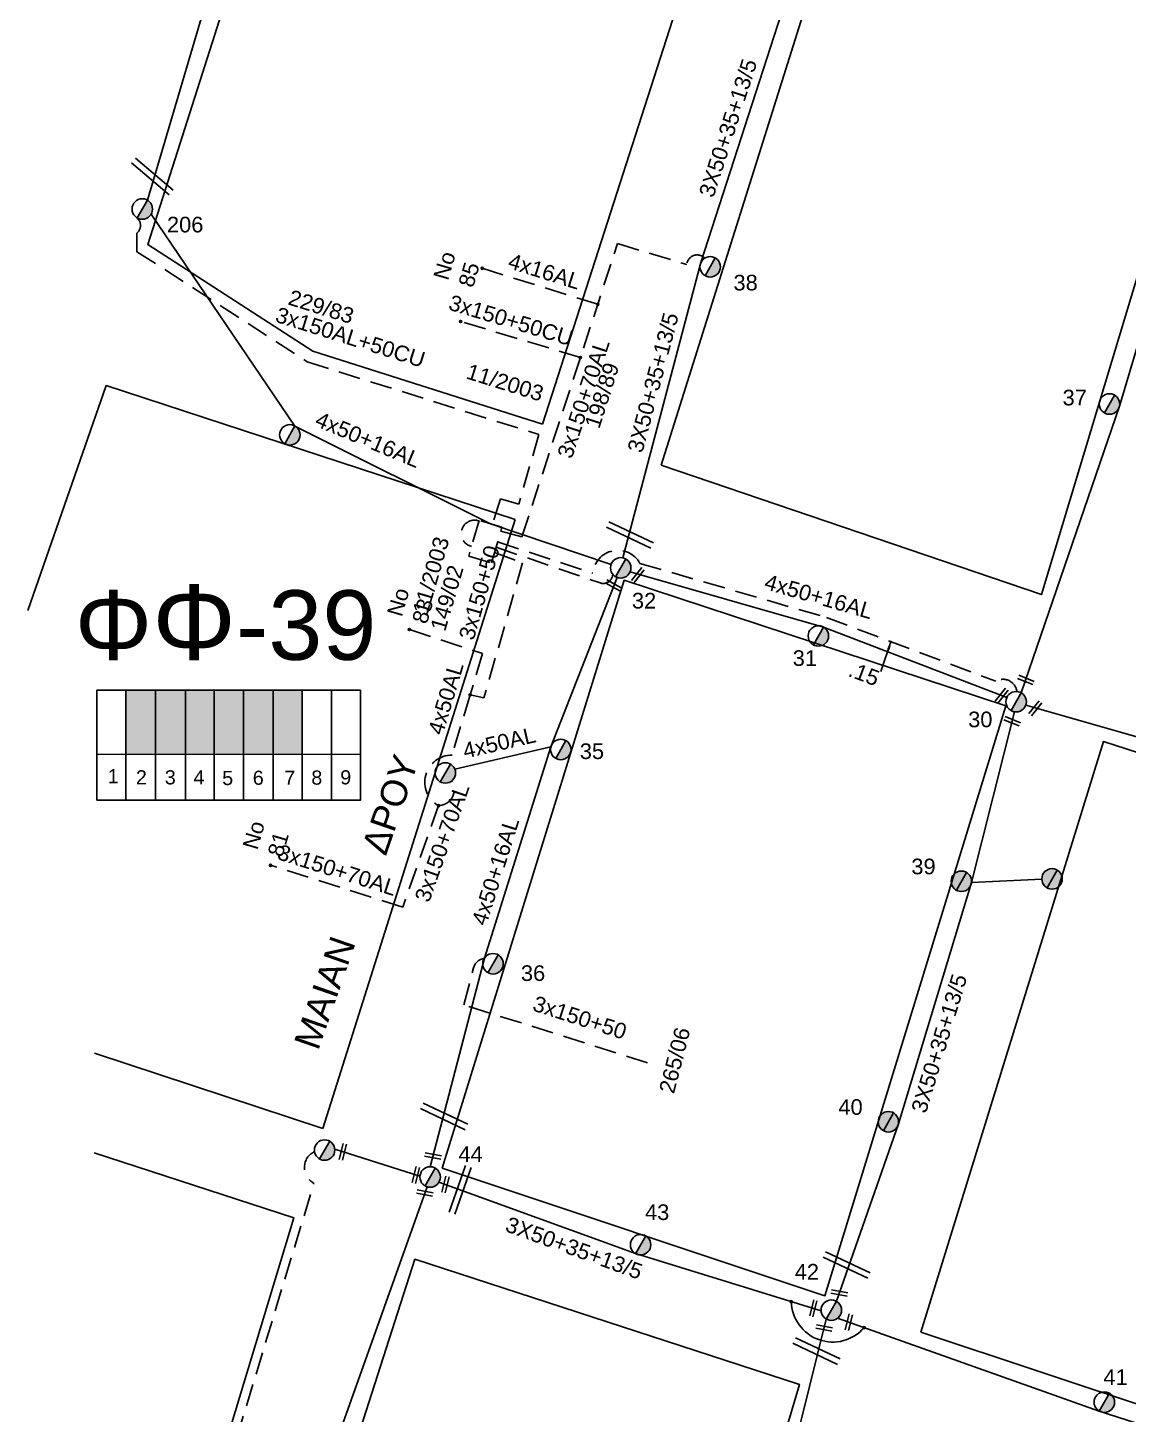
# Model space of a CAD drawing. Header units: millimetres. Extents: x 1421 to 7616, y 908 to 2861.
# Drawn here: x 5489.4 to 5616.1, y 2053.9 to 2213.6 of the extents above; entities that cross this region are included whole.
import ezdxf
from ezdxf.enums import TextEntityAlignment as Align

# ---------------------------------------------------------------- set-up
doc = ezdxf.new("R2010")
doc.units = ezdxf.units.MM
doc.linetypes.add('DASHED', pattern=[19.05, 12.7, -6.35])
for name, color, linetype, lineweight in [('2x16', 7, 'Continuous', 30), ('3x150+50', 7, 'Continuous', 30), ('3X50+35+13_5', 7, 'Continuous', 30), ('Άγνωστα', 7, 'Continuous', 30), ('Γυμνά εναέρια ΧΤ (3Φ) 4x50AL', 7, 'Continuous', 30), ('Γυμνά εναέρια ΧΤ και ΦΟΠ (3Φ)   4x50+16AL', 7, 'Continuous', 30), ('Καλώδια ΧΤ   3x150+50CU', 7, 'DASHED', 30), ('Καλώδια ΧΤ   3x150+70AL', 7, 'DASHED', 30), ('Καλώδια ΧΤ   3x150AL+50CU', 7, 'DASHED', 30), ('Συνεστραμμένα ΧΤ   4x120+25 AL', 7, 'SYN_LINE', 30), ('Υπόγεια Καλώδια Δικτύου ΧΤ   .15', 7, 'DASHED', 30), ('Υπόγεια καλώδια Παροχών ΧΤ   4x16AL', 7, 'DASHED', 30), ('Υπόγεια καλώδια Παροχών ΧΤ   4x50AL', 7, 'DASHED', 30)]:
    doc.layers.add(name, color=color, linetype=linetype, lineweight=lineweight)
for name, color, linetype in [('Pillar OTE', 7, 'Continuous'), ('TEXT ΚΑΛΩΔΙΩΝ', 7, 'Continuous'), ('ΑΓΝΩΣΤΟ ΕΝΑΕΡΙΟ ΚΑΛΩΔΙΟ', 7, 'Continuous'), ('ΑΓΝΩΣΤΟ ΥΠΟΓΕΙΟ ΚΑΛΩΔΙΟ', 7, 'DASHED'), ('Επιγραφές - Σχήματα', 7, 'Continuous'), ('Μηχανική τομή', 7, 'Continuous'), ('Στύλος Ξύλινος', 7, 'Continuous'), ('Στύλος Ξύλινος @ 1', 7, 'Continuous'), ('Στύλος ΦΜ', 7, 'Continuous'), ('Στύλος ΦΜ @ 1', 7, 'Continuous'), ('Συνδέσεις', 7, 'Continuous'), ('Τομή', 7, 'Continuous'), ('Υποσταθμοί', 7, 'Continuous'), ('Υπόβαθρο ΔΕΗ', 7, 'Continuous')]:
    doc.layers.add(name, color=color, linetype=linetype)
doc.styles.add('arial', font='ARIAL.TTF')
doc.styles.get("Standard").update_dxf_attribs({"font": 'ARIAL.TTF', "height": 1.8})
doc.linetypes.add('SYN_LINE', pattern='A,0.5,-0.0001,["/\\/\\/\\/",Standard,S=0.1,R=0,X=0,Y=-0.05],-0.25', length=0.7501)
doc.dimstyles.new('ISO-25', dxfattribs={"dimtxt": 2.5, "dimasz": 2.5, "dimexe": 1.25, "dimexo": 0.625, "dimtad": 1, "dimtxsty": 'Standard', "dimcen": 2.5, "dimadec": 0, "dimazin": 0, "dimtfac": 1, "dimtmove": 0, "dimatfit": 3, "dimfxl": 1, "dimarcsym": 0})

# ---------------------------------------------------------------- blocks, each defined once
blk = doc.blocks.new('ΥΠΑΡΧΩΝ ΤΣΙΜΕΝΤΕΝΙΟΣ ΣΤΥΛΟΣ')
at = {"layer": 'Στύλος ΦΜ'}
blk.add_hatch(color=7, dxfattribs=at).paths.add_polyline_path([(-1.29, -2.28, 0.574793), (2.62, 0, 0.268822), (1.3, 2.27)])
at = {"layer": 'Στύλος ΦΜ', "color": 7}
blk.add_line((-1.29, -2.28), (1.3, 2.27), dxfattribs=at)
blk.add_circle((0, 0), 2.62, dxfattribs=at)
at = {"layer": 'Στύλος ΦΜ', "flags": 4}
for tag, p in [('ΑΡΙΘΜΟΣ', (-4.68, 8.05)), ('ΤΥΠΟΣ', (-4.91, 3.03))]:
    blk.add_attdef(tag, p, '', height=4, dxfattribs=at)
blk = doc.blocks.new('ΥΠΑΡΧΩΝ ΞΥΛΙΝΟΣ ΣΤΥΛΟΣ')
at = {"layer": 'Στύλος Ξύλινος'}
h = blk.add_hatch(color=7, dxfattribs=at)
h.paths.add_polyline_path([(-2.62, 0, 0.270008), (-1.29, -2.28), (1.3, 2.27, 0.576266)])
h.paths.add_polyline_path([(-1.29, -2.28, 0.574793), (2.62, 0, 0.268822), (1.3, 2.27)])
at = {"layer": 'Στύλος Ξύλινος', "color": 7}
blk.add_line((-1.29, -2.28), (1.3, 2.27), dxfattribs=at)
blk.add_circle((0, 0), 2.62, dxfattribs=at)
at = {"layer": 'Στύλος Ξύλινος', "color": 1, "flags": 4}
for tag, p in [('ΑΡΙΘΜΟΣ', (-4.91, 8.6)), ('ΤΥΠΟΣ', (-4.85, 3.39))]:
    blk.add_attdef(tag, p, '', height=4, dxfattribs=at)
blk = doc.blocks.new('ΤΟΜΗ')
at = {"layer": 'Τομή', "ltscale": 40}
for p, q in [((11.33, -0.65), (-11.4, -0.65)), ((11.33, -3.42), (-11.4, -3.42))]:
    blk.add_line(p, q, dxfattribs=at)
blk = doc.blocks.new('_ΣΥΝΔΕΣΗ')
at = {"layer": 'Συνδέσεις', "linetype": 'SYN_LINE', "ltscale": 40}
blk.add_hatch(color=256, dxfattribs=at).paths.add_polyline_path([(0.5, -0.01, 1), (-0.5, -0.01, 1)])
at = {"layer": 'Συνδέσεις'}
blk.add_circle((0, -0.01), 0.5, dxfattribs=at)
blk = doc.blocks.new('ΜΗΧΑΝΙΚΗ ΤΟΜΗ')
at = {"layer": 'Μηχανική τομή', "ltscale": 40}
for p, q in [((-3.79, 1.21), (3.79, 1.21)), ((3.79, -0.34), (-3.79, -0.34))]:
    blk.add_line(p, q, dxfattribs=at)

msp = doc.modelspace()

# ---------------------------------------------------------------- hatches: boundary and pattern name
at = {"layer": 'Καλώδια ΧΤ   3x150AL+50CU', "linetype": 'DASHED', "lineweight": -3, "ltscale": 0.2}
h = msp.add_hatch(color=133, dxfattribs=at)
h.dxf.hatch_style = 1
h.paths.add_polyline_path([(5504.16, 2137.28), (5500.72, 2137.28), (5500.72, 2129.92), (5504.16, 2129.92)])
h = msp.add_hatch(color=2, dxfattribs=at)
h.dxf.hatch_style = 1
h.paths.add_polyline_path([(5504.16, 2129.92), (5507.6, 2129.92), (5507.6, 2137.28), (5504.16, 2137.28)])
h = msp.add_hatch(color=27, dxfattribs=at)
h.dxf.hatch_style = 1
h.paths.add_polyline_path([(5510.9, 2137.28), (5507.6, 2137.28), (5507.6, 2129.92), (5510.9, 2129.91)])
h = msp.add_hatch(color=1, dxfattribs=at)
h.dxf.hatch_style = 1
h.paths.add_polyline_path([(5510.9, 2129.91), (5514.28, 2129.91), (5514.29, 2137.28), (5510.9, 2137.28)])
h = msp.add_hatch(color=5, dxfattribs=at)
h.dxf.hatch_style = 1
h.paths.add_polyline_path([(5514.28, 2129.91), (5517.68, 2129.91), (5517.68, 2137.28), (5514.29, 2137.28)])
h = msp.add_hatch(color=6, dxfattribs=at)
h.dxf.hatch_style = 1
h.paths.add_polyline_path([(5521.02, 2129.9), (5521.02, 2137.28), (5517.68, 2137.28), (5517.68, 2129.91)])

# ---------------------------------------------------------------- linework, layer by layer
at = {"layer": '2x16', "color": 2, "lineweight": -3, "ltscale": 0.1}
msp.add_lwpolyline([(5598.09, 2115.15), (5606.18, 2115.54)], dxfattribs=at)
at = {"layer": '3x150+50', "color": 133, "linetype": 'DASHED', "lineweight": -3, "ltscale": 0.2}
msp.add_lwpolyline([(5543.17, 2153.13), (5546.4, 2151.95), (5541.96, 2136.39), (5540.36, 2136.74)], dxfattribs=at)
at = {"layer": '3x150+50', "color": 27, "linetype": 'DASHED', "lineweight": -3, "ltscale": 0.2}
msp.add_lwpolyline([(5560.79, 2094.37), (5539.63, 2101.07), (5540.76, 2105.32, -0.300174), (5542, 2106.42, -2.200089)], format="xyb", dxfattribs=at)
at = {"layer": '3X50+35+13_5', "color": 1, "lineweight": -3, "ltscale": 0.1}
msp.add_lwpolyline([(5582.25, 2230.11), (5576.64, 2216.54), (5566.94, 2186.54), (5557.95, 2152.52)], dxfattribs=at)
at = {"layer": '3X50+35+13_5', "color": 2, "lineweight": -3, "ltscale": 0.1}
for points in [[(5627.41, 2215.04), (5622.49, 2194.68), (5615.12, 2169.97), (5603.8, 2136.98)], [(5603.04, 2134.79), (5598.09, 2115.15), (5589.68, 2087.36), (5582.54, 2066.93)]]:
    msp.add_lwpolyline(points, dxfattribs=at)
at = {"layer": '3X50+35+13_5', "color": 173, "lineweight": -3, "ltscale": 0.1}
msp.add_lwpolyline([(5536.77, 2080.64), (5559.4, 2072.42), (5580.78, 2065.83)], dxfattribs=at)
at = {"layer": 'Pillar OTE', "lineweight": -3, "ltscale": 40}
for points in [[(5497.39, 2124.64), (5497.39, 2137.28), (5527.73, 2137.28), (5527.73, 2124.61), (5497.39, 2124.64)], [(5500.72, 2124.64), (5500.72, 2137.28)], [(5504.16, 2124.64), (5504.16, 2137.28)], [(5507.6, 2124.63), (5507.6, 2137.28)], [(5510.9, 2124.63), (5510.9, 2137.28)], [(5514.28, 2124.63), (5514.29, 2137.28)], [(5517.68, 2124.62), (5517.68, 2137.28)], [(5521.02, 2124.62), (5521.02, 2137.28)], [(5524.41, 2124.62), (5524.41, 2137.28)], [(5497.39, 2129.93), (5527.73, 2129.9)]]:
    msp.add_lwpolyline(points, dxfattribs=at)
at = {"layer": 'ΑΓΝΩΣΤΟ ΕΝΑΕΡΙΟ ΚΑΛΩΔΙΟ', "color": 173, "linetype": 'SYN_LINE', "lineweight": -3, "ltscale": 13}
msp.add_lwpolyline([(5524.78, 2084.44), (5534.59, 2081.32)], dxfattribs=at)
at = {"layer": 'ΑΓΝΩΣΤΟ ΕΝΑΕΡΙΟ ΚΑΛΩΔΙΟ', "color": 1, "lineweight": -3, "ltscale": 0.1}
msp.add_lwpolyline([(5581.37, 2064.88), (5573.71, 2034.02), (5564.85, 2005.79)], dxfattribs=at)
at = {"layer": 'ΑΓΝΩΣΤΟ ΕΝΑΕΡΙΟ ΚΑΛΩΔΙΟ', "color": 173, "lineweight": -3, "ltscale": 0.1}
msp.add_lwpolyline([(5582.67, 2064.98), (5612.8, 2054.3), (5633.09, 2047.77)], dxfattribs=at)
at = {"layer": 'ΑΓΝΩΣΤΟ ΥΠΟΓΕΙΟ ΚΑΛΩΔΙΟ', "color": 27, "lineweight": -3, "ltscale": 0.2}
msp.add_lwpolyline([(5543.35, 2153.74), (5555.34, 2149.63, 0.506177), (5556.78, 2150.64)], format="xyb", dxfattribs=at)
at = {"layer": 'Γυμνά εναέρια ΧΤ (3Φ) 4x50AL', "color": 62, "lineweight": -3, "ltscale": 0.1}
msp.add_lwpolyline([(5503.21, 2193.7), (5512.08, 2223.75), (5525.33, 2261.75), (5530.11, 2312.49), (5534.36, 2352.06)], dxfattribs=at)
at = {"layer": 'Γυμνά εναέρια ΧΤ (3Φ) 4x50AL', "color": 27, "lineweight": -3, "ltscale": 0.1}
msp.add_lwpolyline([(5549.67, 2130.78), (5538.6, 2128.2)], dxfattribs=at)
at = {"layer": 'Γυμνά εναέρια ΧΤ και ΦΟΠ (3Φ)   4x50+16AL', "color": 5, "lineweight": -3, "ltscale": 0.1}
for points in [[(5503.65, 2192.1), (5520.19, 2167.7), (5542.72, 2156.43), (5556.59, 2151.75)], [(5558.79, 2150.91), (5581.04, 2144.55), (5602.15, 2136.46)], [(5604.33, 2135.57), (5636.73, 2126.33), (5655.55, 2118.49)]]:
    msp.add_lwpolyline(points, dxfattribs=at)
at = {"layer": 'Γυμνά εναέρια ΧΤ και ΦΟΠ (3Φ)   4x50+16AL', "color": 27, "lineweight": -3, "ltscale": 0.1}
msp.add_lwpolyline([(5557.29, 2150.27), (5549.67, 2130.78), (5542, 2106.42), (5535.76, 2082.42)], dxfattribs=at)
at = {"layer": 'Καλώδια ΧΤ   3x150+50CU', "color": 1, "lineweight": -3, "ltscale": 0.2}
msp.add_lwpolyline([(5553.06, 2175.59), (5539.27, 2179.74)], dxfattribs=at)
at = {"layer": 'Καλώδια ΧΤ   3x150+50CU', "color": 5, "lineweight": -3, "ltscale": 0.2}
msp.add_arc((5540.87, 2155.33), 1.53, 69.8915, 257.3572, dxfattribs=at)
at = {"layer": 'Καλώδια ΧΤ   3x150+70AL', "color": 1, "lineweight": -3, "ltscale": 0.2}
msp.add_lwpolyline([(5543.89, 2155.58), (5546.32, 2154.93), (5557.34, 2188.7), (5565.32, 2186.28, -0.656358), (5567.37, 2187.03)], format="xyb", dxfattribs=at)
at = {"layer": 'Καλώδια ΧΤ   3x150+70AL', "color": 133, "lineweight": -3, "ltscale": 0.2}
msp.add_lwpolyline([(5536.72, 2124), (5532.62, 2112.29), (5517.38, 2117.13)], dxfattribs=at)
at = {"layer": 'Καλώδια ΧΤ   3x150+70AL', "color": 173, "lineweight": -3, "ltscale": 0.2}
msp.add_lwpolyline([(5512.94, 2042.38), (5512.94, 2042.38), (5511.29, 2043.97), (5522.38, 2080.54, -0.618366), (5522.45, 2084.17, 4.574141)], format="xyb", dxfattribs=at)
at = {"layer": 'Καλώδια ΧΤ   3x150+70AL', "color": 133, "lineweight": -3, "ltscale": 0.2}
msp.add_arc((5536.7, 2125.84), 1.84, 270.6395, 32.8228, dxfattribs=at)
at = {"layer": 'Καλώδια ΧΤ   3x150AL+50CU', "color": 6, "lineweight": -3, "ltscale": 0.2}
msp.add_lwpolyline([(5502.04, 2191.65, -0.453572), (5502.01, 2189.92), (5502.01, 2187.77), (5521.62, 2175.08), (5548.26, 2166.72), (5545.98, 2158.7), (5543.88, 2159.32), (5542.92, 2156.37)], format="xyb", dxfattribs=at)
at = {"layer": 'Συνεστραμμένα ΧΤ   4x120+25 AL', "color": 62, "lineweight": -3, "ltscale": 15}
msp.add_lwpolyline([(5535.42, 2080.12), (5524.34, 2048.99), (5517.07, 2022.16)], dxfattribs=at)
at = {"layer": 'Υποσταθμοί', "color": 7, "linetype": 'DASHED', "lineweight": -3, "ltscale": 0.2}
msp.add_lwpolyline([(5544.03, 2156.05), (5541.41, 2156.82), (5540.2, 2152.72), (5542.82, 2151.95)], close=True, dxfattribs=at)
at = {"layer": 'Υπόβαθρο ΔΕΗ', "lineweight": -3, "ltscale": 0.1}
for points in [[(5548.68, 2167.9), (5522.25, 2176.32), (5503.25, 2188.58), (5522.92, 2250.21), (5570.1, 2234.49)], [(5562.35, 2163.18), (5606.15, 2148.29), (5626.44, 2215.65), (5583.43, 2230.16)], [(5537.13, 2082.25), (5581.2, 2067.55), (5602.03, 2135.48), (5558.1, 2149.95)], [(5592.24, 2063.39), (5613.28, 2131.37), (5654.64, 2117.99), (5633.22, 2049.77)], [(5563.1, 2006.23), (5517.84, 2021.45), (5534, 2071.77), (5578.28, 2057.36)]]:
    msp.add_lwpolyline(points, close=True, dxfattribs=at)
for points in [[(5489.43, 2146.46), (5498.47, 2172.36), (5545.56, 2156.92)], [(5523.42, 2086.83), (5545.56, 2156.92)], [(5497.13, 2095.5), (5523.42, 2086.83)], [(5497.09, 2084.02), (5520.06, 2076.54), (5504.67, 2025.64)]]:
    msp.add_lwpolyline(points, dxfattribs=at)
at = {"layer": 'Υπόβαθρο ΔΕΗ', "lineweight": -3}
msp.add_arc((5582.11, 2067.01), 4.77, 181.3354, 319.343, dxfattribs=at)
at = {"layer": 'Υπόγεια Καλώδια Δικτύου ΧΤ   .15', "color": 2, "lineweight": -3, "ltscale": 0.2}
msp.add_lwpolyline([(5543.53, 2154.36), (5554.48, 2150.76, -0.736286), (5559.92, 2151.89), (5581.39, 2145.66), (5600.87, 2138.31, -0.542792), (5603.31, 2137.13)], format="xyb", dxfattribs=at)
at = {"layer": 'Υπόγεια καλώδια Παροχών ΧΤ   4x16AL', "color": 1, "lineweight": -3, "ltscale": 0.2}
msp.add_lwpolyline([(5555.06, 2181.72), (5541.75, 2185.86)], dxfattribs=at)
at = {"layer": 'Υπόγεια καλώδια Παροχών ΧΤ   4x50AL', "color": 133, "lineweight": -3, "ltscale": 0.2}
msp.add_lwpolyline([(5533.37, 2144.27), (5541.8, 2141.5), (5540.36, 2136.74)], dxfattribs=at)
msp.add_lwpolyline([(5540.36, 2136.74), (5538.28, 2129.8, 0.77667), (5536.72, 2124)], format="xyb", dxfattribs=at)

# ---------------------------------------------------------------- block references
at = {"layer": 'Μηχανική τομή', "lineweight": -3}
for p, xscale, yscale, zscale, rotation in [((5559.59, 2150.6), 0.2499999999999674, 0.2499999999999674, 0.2499999999999674, 231.4920312964588), ((5556.9, 2149.44), 0.2499999999999674, 0.2499999999999674, 0.2499999999999674, 151.0949769889577), ((5601.48, 2136.72), 0.2499999999999674, 0.2499999999999674, 0.2499999999999674, 231.4920312964588), ((5604.37, 2138.57), 0.2499999999999674, 0.2499999999999674, 0.2499999999999674, 158.2749435541523), ((5605.34, 2135.28), 0.2499999999999674, 0.2499999999999674, 0.2499999999999674, 231.4920312964588), ((5602.81, 2133.81), 0.2499999999999674, 0.2499999999999674, 0.2499999999999674, 158.2749435541523), ((5525.81, 2084.11), 0.2499999999999677, 0.2499999999999677, 0.2499999999999677, 75.95120821938053), ((5536.07, 2083.56), 0.2499999999999677, 0.2499999999999677, 0.2499999999999677, 349.4250289232527), ((5534.22, 2081.44), 0.2499999999999677, 0.2499999999999677, 0.2499999999999677, 75.95120821938053), ((5537.63, 2080.35), 0.2499999999999677, 0.2499999999999677, 0.2499999999999677, 75.95120821938053), ((5535.13, 2079.29), 0.2499999999999677, 0.2499999999999677, 0.2499999999999677, 349.4250289232527), ((5582.85, 2067.79), 0.2499999999999677, 0.2499999999999677, 0.2499999999999677, 349.4250289232527), ((5579.98, 2066.1), 0.2499999999999677, 0.2499999999999677, 0.2499999999999677, 75.95120821938053), ((5581.1, 2063.74), 0.2499999999999677, 0.2499999999999677, 0.2499999999999677, 349.4250289232527), ((5584.06, 2064.49), 0.2499999999999677, 0.2499999999999677, 0.2499999999999677, 75.95120821938053)]:
    msp.add_blockref('ΜΗΧΑΝΙΚΗ ΤΟΜΗ', p, dxfattribs=dict(at, xscale=xscale, yscale=yscale, zscale=zscale, rotation=rotation))
at = {"layer": 'Στύλος Ξύλινος @ 1', "lineweight": -3, "ltscale": 40}
ref = msp.add_blockref('ΥΠΑΡΧΩΝ ΞΥΛΙΝΟΣ ΣΤΥΛΟΣ', (5596.92, 2115.29), dxfattribs=dict(at, xscale=0.4499999999998181, yscale=0.4499999999998181, zscale=0.4499999999998181))
ref.add_attrib('ΤΥΠΟΣ', '39', (5591.16, 2116.09), dxfattribs={"layer": 'Στύλος Ξύλινος', "height": 1.8, "flags": 4})
at = {"layer": 'Στύλος Ξύλινος @ 1', "lineweight": -3, "ltscale": 40, "xscale": 0.4499999999998181, "yscale": 0.4499999999998181, "zscale": 0.4499999999998181}
msp.add_blockref('ΥΠΑΡΧΩΝ ΞΥΛΙΝΟΣ ΣΤΥΛΟΣ', (5607.36, 2115.56), dxfattribs=at)
at = {"layer": 'Στύλος Ξύλινος @ 1', "lineweight": -3, "ltscale": 40}
ref = msp.add_blockref('ΥΠΑΡΧΩΝ ΞΥΛΙΝΟΣ ΣΤΥΛΟΣ', (5588.52, 2087.6), dxfattribs=dict(at, xscale=0.4499999999998181, yscale=0.4499999999998181, zscale=0.4499999999998181))
ref.add_attrib('ΤΥΠΟΣ', '40', (5582.76, 2088.4), dxfattribs={"layer": 'Στύλος Ξύλινος', "height": 1.8, "flags": 4})
at = {"layer": 'Στύλος ΦΜ @ 1', "lineweight": -3, "ltscale": 40}
ref = msp.add_blockref('ΥΠΑΡΧΩΝ ΤΣΙΜΕΝΤΕΝΙΟΣ ΣΤΥΛΟΣ', (5502.62, 2192.68), dxfattribs=dict(at, xscale=0.4499999999998181, yscale=0.4499999999998181, zscale=0.4499999999998181))
ref.add_attrib('ΤΥΠΟΣ', '206', (5505.46, 2189.99), dxfattribs={"layer": 'Στύλος ΦΜ', "height": 1.8, "flags": 4})
ref = msp.add_blockref('ΥΠΑΡΧΩΝ ΤΣΙΜΕΝΤΕΝΙΟΣ ΣΤΥΛΟΣ', (5568, 2186.03), dxfattribs=dict(at, xscale=0.4499999999998181, yscale=0.4499999999998181, zscale=0.4499999999998181))
ref.add_attrib('ΤΥΠΟΣ', '38', (5570.68, 2183.31), dxfattribs={"layer": 'Στύλος ΦΜ', "height": 1.8, "flags": 4})
ref = msp.add_blockref('ΥΠΑΡΧΩΝ ΤΣΙΜΕΝΤΕΝΙΟΣ ΣΤΥΛΟΣ', (5613.97, 2170.23), dxfattribs=dict(at, xscale=0.4499999999998181, yscale=0.4499999999998181, zscale=0.4499999999998181))
ref.add_attrib('ΤΥΠΟΣ', '37', (5608.57, 2170.07), dxfattribs={"layer": 'Στύλος ΦΜ', "height": 1.8, "flags": 4})
at = {"layer": 'Στύλος ΦΜ @ 1', "lineweight": -3, "ltscale": 40, "xscale": 0.4499999999998181, "yscale": 0.4499999999998181, "zscale": 0.4499999999998181}
for p in [(5519.61, 2166.68), (5537.51, 2127.76), (5523.61, 2084.34)]:
    msp.add_blockref('ΥΠΑΡΧΩΝ ΤΣΙΜΕΝΤΕΝΙΟΣ ΣΤΥΛΟΣ', p, dxfattribs=at)
at = {"layer": 'Στύλος ΦΜ @ 1', "lineweight": -3, "ltscale": 40}
ref = msp.add_blockref('ΥΠΑΡΧΩΝ ΤΣΙΜΕΝΤΕΝΙΟΣ ΣΤΥΛΟΣ', (5557.7, 2151.37), dxfattribs=dict(at, xscale=0.4499999999998181, yscale=0.4499999999998181, zscale=0.4499999999998181))
ref.add_attrib('ΤΥΠΟΣ', '32', (5558.99, 2146.69), dxfattribs={"layer": 'Στύλος ΦΜ', "height": 1.8, "flags": 4})
ref = msp.add_blockref('ΥΠΑΡΧΩΝ ΤΣΙΜΕΝΤΕΝΙΟΣ ΣΤΥΛΟΣ', (5580.46, 2143.53), dxfattribs=dict(at, xscale=0.4499999999998181, yscale=0.4499999999998181, zscale=0.4499999999998181))
ref.add_attrib('ΤΥΠΟΣ', '31', (5577.5, 2140.08), dxfattribs={"layer": 'Στύλος ΦΜ', "height": 1.8, "flags": 4})
ref = msp.add_blockref('ΥΠΑΡΧΩΝ ΤΣΙΜΕΝΤΕΝΙΟΣ ΣΤΥΛΟΣ', (5603.22, 2135.96), dxfattribs=dict(at, xscale=0.4499999999998181, yscale=0.4499999999998181, zscale=0.4499999999998181))
ref.add_attrib('ΤΥΠΟΣ', '30', (5597.7, 2133.02), dxfattribs={"layer": 'Στύλος ΦΜ', "height": 1.8, "flags": 4})
ref = msp.add_blockref('ΥΠΑΡΧΩΝ ΤΣΙΜΕΝΤΕΝΙΟΣ ΣΤΥΛΟΣ', (5550.8, 2130.46), dxfattribs=dict(at, xscale=0.4499999999998181, yscale=0.4499999999998181, zscale=0.4499999999998181))
ref.add_attrib('ΤΥΠΟΣ', '35', (5552.99, 2129.36), dxfattribs={"layer": 'Στύλος ΦΜ', "height": 1.8, "flags": 4})
ref = msp.add_blockref('ΥΠΑΡΧΩΝ ΤΣΙΜΕΝΤΕΝΙΟΣ ΣΤΥΛΟΣ', (5543, 2105.79), dxfattribs=dict(at, xscale=0.4499999999998181, yscale=0.4499999999998181, zscale=0.4499999999998181))
ref.add_attrib('ΤΥΠΟΣ', '36', (5546.21, 2103.81), dxfattribs={"layer": 'Στύλος ΦΜ', "height": 1.8, "flags": 4})
ref = msp.add_blockref('ΥΠΑΡΧΩΝ ΤΣΙΜΕΝΤΕΝΙΟΣ ΣΤΥΛΟΣ', (5535.76, 2081.24), dxfattribs=dict(at, xscale=0.4499999999998181, yscale=0.4499999999998181, zscale=0.4499999999998181))
ref.add_attrib('ΤΥΠΟΣ', '44', (5539.02, 2082.97), dxfattribs={"layer": 'Στύλος ΦΜ', "height": 1.8, "flags": 4})
ref = msp.add_blockref('ΥΠΑΡΧΩΝ ΤΣΙΜΕΝΤΕΝΙΟΣ ΣΤΥΛΟΣ', (5559.99, 2073.44), dxfattribs=dict(at, xscale=0.4499999999998181, yscale=0.4499999999998181, zscale=0.4499999999998181))
ref.add_attrib('ΤΥΠΟΣ', '43', (5560.5, 2076.29), dxfattribs={"layer": 'Στύλος ΦΜ', "height": 1.8, "flags": 4})
ref = msp.add_blockref('ΥΠΑΡΧΩΝ ΤΣΙΜΕΝΤΕΝΙΟΣ ΣΤΥΛΟΣ', (5581.95, 2065.91), dxfattribs=dict(at, xscale=0.4499999999998181, yscale=0.4499999999998181, zscale=0.4499999999998181))
ref.add_attrib('ΤΥΠΟΣ', '42', (5577.73, 2069.43), dxfattribs={"layer": 'Στύλος ΦΜ', "height": 1.8, "flags": 4})
ref = msp.add_blockref('ΥΠΑΡΧΩΝ ΤΣΙΜΕΝΤΕΝΙΟΣ ΣΤΥΛΟΣ', (5613.38, 2055.32), dxfattribs=dict(at, xscale=0.4499999999998181, yscale=0.4499999999998181, zscale=0.4499999999998181))
ref.add_attrib('ΤΥΠΟΣ', '41', (5613.27, 2057.3), dxfattribs={"layer": 'Στύλος ΦΜ', "height": 1.8, "flags": 4})
at = {"layer": 'Συνδέσεις', "lineweight": -3, "xscale": 0.25, "yscale": 0.25, "zscale": 0.25}
for p in [(5541.75, 2185.86), (5555.06, 2181.72), (5539.27, 2179.74), (5553.06, 2175.59), (5533.37, 2144.28), (5540.36, 2136.75), (5536.72, 2124), (5517.38, 2117.13), (5577.33, 2066.89), (5585.73, 2063.9)]:
    msp.add_blockref('_ΣΥΝΔΕΣΗ', p, dxfattribs=at)
at = {"layer": 'Τομή', "lineweight": -3}
for p, xscale, yscale, zscale, rotation in [((5504.12, 2196.8), 0.2499999999999999, 0.2499999999999999, 0.2499999999999999, 319.4954740812886), ((5558.54, 2154.69), 0.2499999999999995, 0.2499999999999995, 0.2499999999999995, 154.6830260571856), ((5537.15, 2087.75), 0.2499999999999995, 0.2499999999999995, 0.2499999999999995, 154.6830260571856), ((5538.75, 2079.93), 0.2499999999999995, 0.2499999999999995, 0.2499999999999995, 70.82323712653914), ((5583.49, 2070.66), 0.2499999999999995, 0.2499999999999995, 0.2499999999999995, 154.6830260571856), ((5580.01, 2060.74), 0.2499999999999995, 0.2499999999999995, 0.2499999999999995, 154.6830260571856)]:
    msp.add_blockref('ΤΟΜΗ', p, dxfattribs=dict(at, xscale=xscale, yscale=yscale, zscale=zscale, rotation=rotation))

# ---------------------------------------------------------------- texts
at = {"lineweight": -3, "ltscale": 40, "insert": (5520.03, 2096.68), "char_height": 3, "width": 64.8866, "attachment_point": 1, "rotation": 70.846, "style": 'arial'}
msp.add_mtext('MAIAΝ         ΔΡΟΥ', dxfattribs=at)
at = {"lineweight": -3, "ltscale": 30, "char_height": 1.63, "width": 11.2573, "attachment_point": 1}
for s, insert in [('1', (5498.64, 2128.2)), ('2', (5501.88, 2128.07)), ('3', (5505.21, 2128.07)), ('4', (5508.51, 2128.07)), ('5', (5511.82, 2127.99)), ('6', (5515.34, 2128.02)), ('7', (5518.96, 2128.02)), ('8', (5522.08, 2128.04)), ('9', (5525.41, 2128.07))]:
    msp.add_mtext(s, dxfattribs=dict(at, insert=insert))
at = {"layer": 'TEXT ΚΑΛΩΔΙΩΝ', "lineweight": -3, "ltscale": 0.1, "style": 'arial'}
for s, rotation, p in [('3X50+35+13/5', 72.0743, (5570.05, 2202.01)), (' 4x16AL', 342.7004, (5548.6, 2185.61)), (' 3x150+50CU', 343.2685, (5544.74, 2179.97)), (' 3x150AL+50CU', 342.5694, (5526.25, 2178.03)), ('3X50+35+13/5', 75.2063, (5561.42, 2172.71)), ('3x150+70AL', 71.9289, (5553.41, 2170.86)), ('4x50+16AL', 337.3156, (5528.62, 2166.13)), ('3x150+50', 74.0558, (5541.42, 2148.52)), ('4x50+16AL', 344.0438, (5580.51, 2148.07)), ('  4x50AL', 73.3268, (5537.36, 2135.69)), ('  .15', 339.3471, (5585.07, 2139.42)), (' 4x50AL', 13.1151, (5543.38, 2131.16)), ('3x150+70AL', 70.6878, (5537.13, 2119.73)), ('4x50+16AL', 72.5268, (5543.27, 2116.45)), ('3x150+70AL', 342.3706, (5525.07, 2116.58)), ('3X50+35+13/5', 73.1473, (5594.36, 2096.62)), ('3x150+50', 342.1975, (5553, 2099.6)), ('3X50+35+13/5', 340.0236, (5552.34, 2073.07))]:
    msp.add_text(s, height=1.8, rotation=rotation, dxfattribs=at).set_placement(p, align=Align.MIDDLE_CENTER)
at = {"layer": 'Άγνωστα', "color": 7, "lineweight": -3}
note = msp.add_mtext_dynamic_manual_height_columns('No ', width=1.8, gutter_width=2.31, heights=[0.0453, 0], dxfattribs=dict(at, insert=(5534.94, 2180.93), char_height=1.8, attachment_point=1, rotation=73.752))
for column, words in zip(note.columns.linked_columns, ['85']):
    column.text = words
at = {"layer": 'Άγνωστα', "color": 7, "lineweight": -3, "char_height": 1.8, "attachment_point": 1}
for s, insert, rotation in [('229/83', (5519.82, 2183.44), 342.7096), ('11/2003', (5540.32, 2174.92), 342.7096), ('198/89', (5553.51, 2167.84), 72.4064), ('11/2003', (5533.72, 2146.4), 73.752), ('149/02', (5535.75, 2144.47), 73.752), ('265/06', (5562.08, 2091.18), 75.6331)]:
    msp.add_mtext_dynamic_manual_height_columns(s, width=1.8, gutter_width=2.31, heights=[0.0453], dxfattribs=dict(at, insert=insert, rotation=rotation))
at = {"layer": 'Άγνωστα', "color": 7, "lineweight": -3}
note = msp.add_mtext_dynamic_manual_height_columns('No ', width=1.8, gutter_width=2.31, heights=[0.0453, 0], dxfattribs=dict(at, insert=(5529.61, 2142.2), char_height=1.8, attachment_point=1, rotation=73.752))
for column, words in zip(note.columns.linked_columns, ['83']):
    column.text = words
note = msp.add_mtext_dynamic_manual_height_columns('No ', width=1.8, gutter_width=2.31, heights=[0.0453, 0], dxfattribs=dict(at, insert=(5512.98, 2115.37), char_height=1.8, attachment_point=1, rotation=73.752))
for column, words in zip(note.columns.linked_columns, ['81']):
    column.text = words
at = {"layer": 'Υπόβαθρο ΔΕΗ', "lineweight": -3, "insert": (5494.84, 2149.45), "char_height": 8, "width": 84.6573, "attachment_point": 1}
msp.add_mtext('Φ{\\H1.0833x;Φ}-39', dxfattribs=at)

# ---------------------------------------------------------------- leaders
at = {"layer": 'Επιγραφές - Σχήματα', "lineweight": -3, "ltscale": 40}
msp.add_leader([(5588.85, 2142.95), (5587.64, 2139.42)], dimstyle='ISO-25', override={"dimasz": 1, "dimtad": 0}, dxfattribs=at)

doc.saveas('drawing.dxf')
